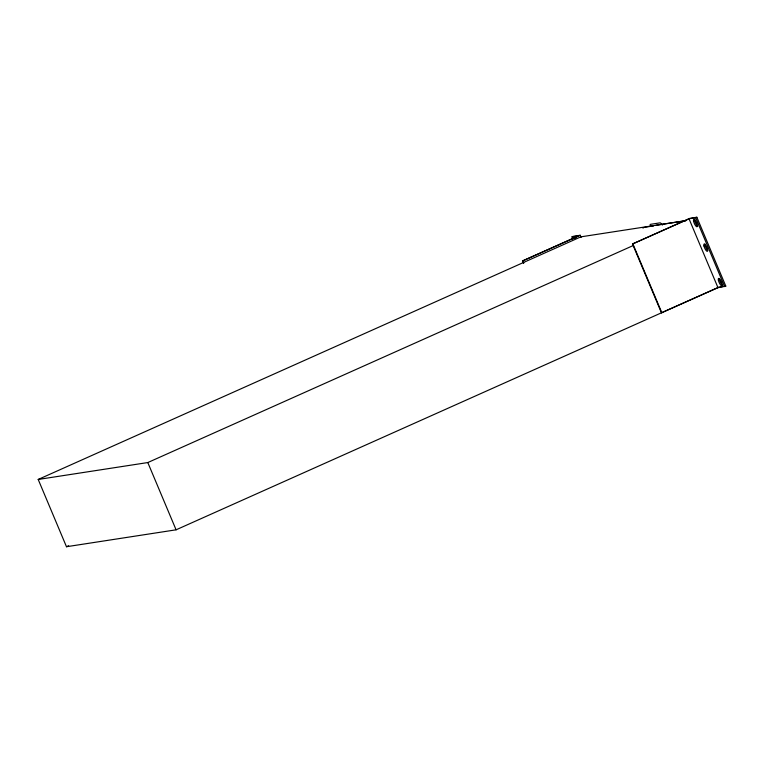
<?xml version="1.0" encoding="UTF-8"?>
<svg xmlns="http://www.w3.org/2000/svg" width="764" height="764" viewBox="0 0 764 764"><rect width="100%" height="100%" fill="white"/><g stroke="black" fill="none" stroke-linecap="round" stroke-linejoin="round"><path stroke-width="1.15" d="M572.914 239.065L571.997 236.878L573.162 236.353L580.21 235.264L581.127 237.451M523.436 263.131L522.509 260.954L578.654 235.847L571.997 236.878M522.509 260.954L580.21 235.264M725.8 286.108L717.979 287.665L661.443 312.82L632.506 243.983L689.816 218.361L696.864 217.272L725.8 286.108L718.752 287.197L176.083 529.815L66.478 546.728L38.2 479.458L580.869 236.84L685.766 220.662M632.506 243.983L689.042 218.829L696.864 217.272M38.2 479.458L147.805 462.554L633.175 245.559M66.478 546.728L68.655 545.754M656.056 225.265L685.91 220.662M644.721 227.271L652.933 226.01A5.348 1.528 65.9 0 1 653.411 226.115M695.698 217.797L724.635 286.634M689.042 218.829L717.979 287.665M632.898 243.926L661.834 312.762M522.901 260.887L523.827 263.074M147.805 462.554L176.083 529.815M643.04 228.235A5.348 1.528 65.9 0 1 643.546 227.452M650.059 225.103A5.348 1.528 65.9 0 1 650.556 224.32L659.953 222.868A5.348 1.528 65.9 0 1 662.34 225.122M722.582 285.163A4.011 1.146 65.9 0 1 720.423 282.222A4.011 1.146 65.9 0 1 719.459 278.459M707.674 250.42A4.011 1.146 65.9 0 1 704.991 244.031M697.771 226.163A4.011 1.146 65.9 0 1 695.412 222.735A4.011 1.146 65.9 0 1 694.782 219.039M574.614 237.919A4.011 1.146 65.9 0 1 575.655 238.148M718.427 280.398A4.011 1.146 65.9 0 0 721.76 285.765A4.011 1.146 65.9 0 0 720.462 280.082A4.011 1.146 65.9 0 0 718.427 280.398M703.959 245.979A4.011 1.146 65.9 0 0 707.292 251.346A4.011 1.146 65.9 0 0 705.984 245.664A4.011 1.146 65.9 0 0 703.959 245.979M693.616 221.388A4.011 1.146 65.9 0 0 696.959 226.765A4.011 1.146 65.9 0 0 695.651 221.073A4.011 1.146 65.9 0 0 693.616 221.388"/></g></svg>
